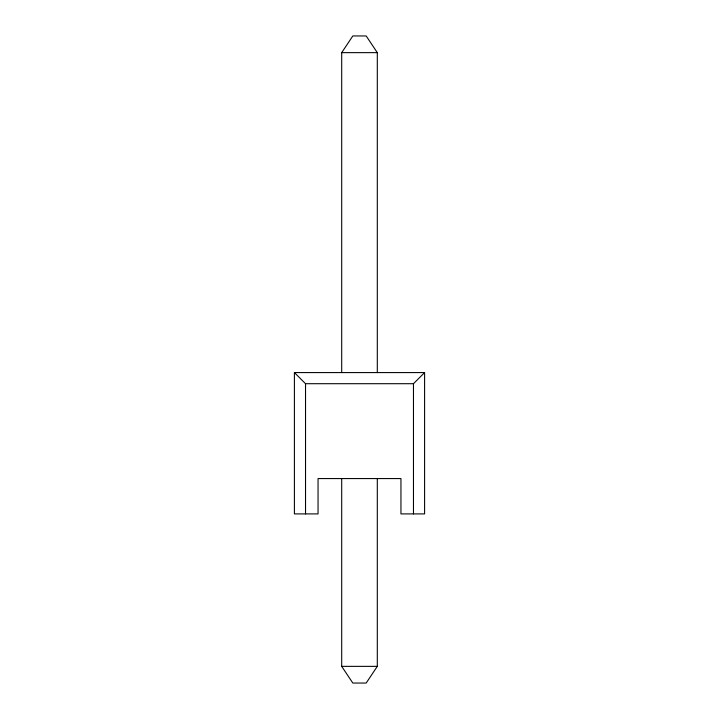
<?xml version="1.0" encoding="UTF-8"?>
<svg xmlns="http://www.w3.org/2000/svg" width="719" height="719" viewBox="0 0 719 719"><rect width="100%" height="100%" fill="white"/><g stroke="black" fill="none" stroke-linecap="round" stroke-linejoin="round"><path stroke-width="1.08" d="M341.696 372.577L341.696 52.64L352.822 35.95L366.178 35.95L377.304 52.64L377.304 372.577M377.304 479.025L377.304 666.36L366.178 683.05L352.822 683.05L341.696 666.36L341.696 479.025M413.47 513.905L413.47 383.703L424.596 372.577L294.404 372.577L294.404 513.905L318.05 513.905L318.05 478.566L400.95 478.566L400.95 513.905L424.596 513.905L424.596 372.577M341.696 52.64L377.304 52.64M294.404 372.577L305.53 383.703L413.47 383.703M341.696 666.36L377.304 666.36M305.53 383.703L305.53 513.905"/></g></svg>
